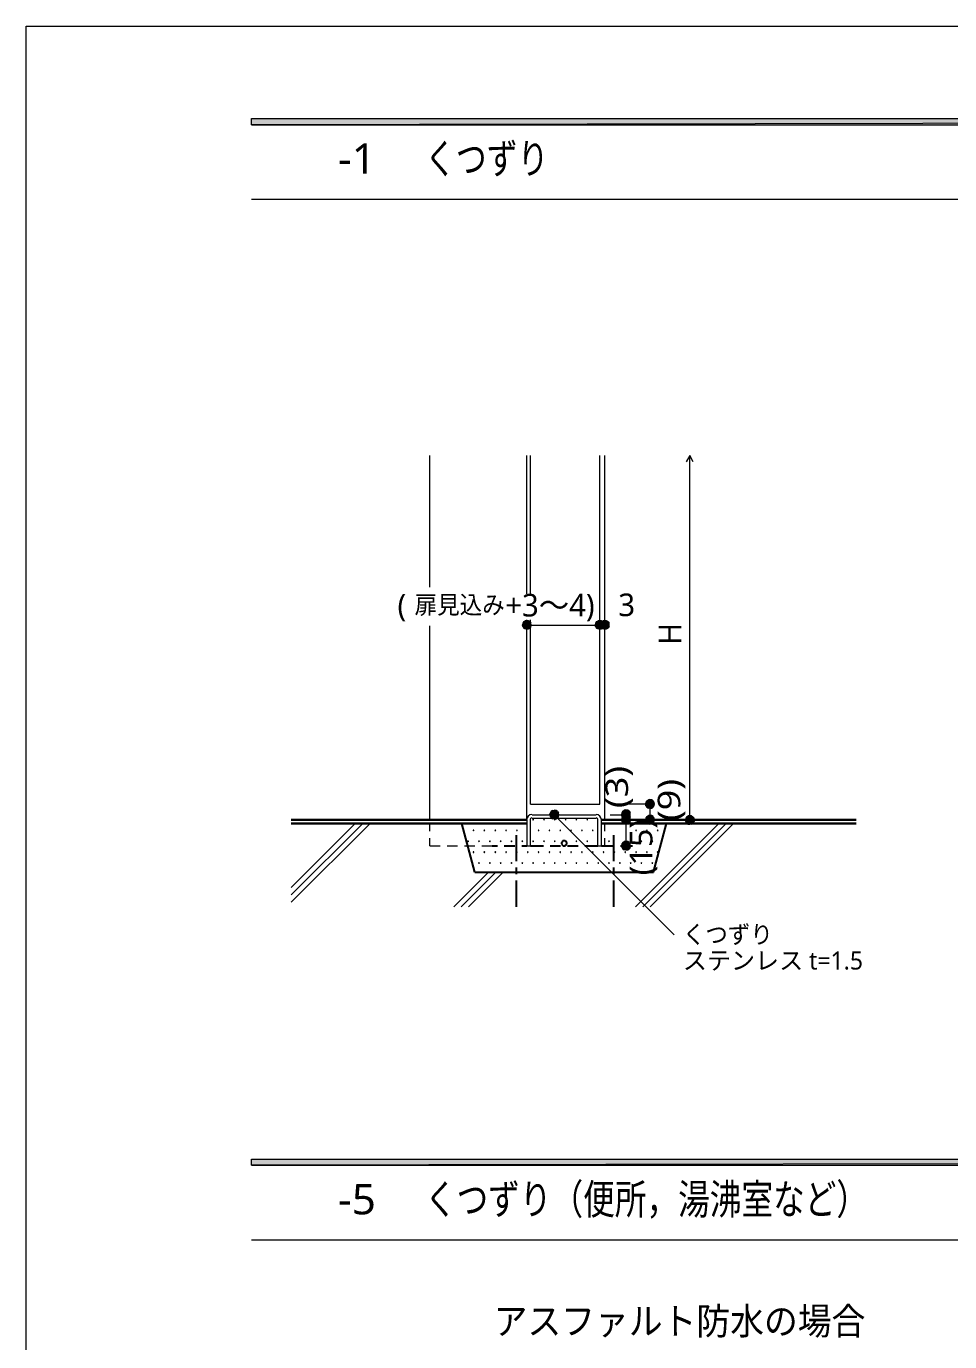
# Model space of a CAD drawing. Header units: millimetres. Extents: x 0 to 420, y 0 to 297.
# Drawn here: x 0.2 to 106.7, y 145.3 to 297 of the extents above; entities that cross this region are included whole.
import ezdxf
from ezdxf.enums import TextEntityAlignment as Align

# ---------------------------------------------------------------- set-up
doc = ezdxf.new("R2010")
doc.units = ezdxf.units.MM
doc.styles.add('kst32b', font='NotoSansJP-Variable.ttf')

msp = doc.modelspace()

# ---------------------------------------------------------------- hatches: boundary and pattern name
h = msp.add_hatch(color=7)
h.paths.add_polyline_path([(394.17, 285.62), (394.17, 286.32), (26.18, 285.62), (394.17, 285.62)])
h.paths.add_polyline_path([(394.17, 286.32), (26.18, 285.62), (26.18, 286.32), (394.17, 286.32)])
h = msp.add_hatch(color=7)
h.paths.add_polyline_path([(57.49, 228.16), (57.45, 227.94), (57.95, 227.94), (57.49, 228.16)])
h.paths.add_polyline_path([(57.45, 227.94), (57.95, 227.94), (57.49, 227.75), (57.45, 227.94)])
h.paths.add_polyline_path([(57.95, 227.94), (57.49, 227.75), (57.59, 227.58), (57.95, 227.94)])
h = msp.add_hatch(color=7)
h.paths.add_polyline_path([(57.95, 228.47), (57.76, 228.43), (57.95, 227.94), (57.95, 228.47)])
h.paths.add_polyline_path([(57.76, 228.43), (57.95, 227.94), (57.59, 228.32), (57.76, 228.43)])
h.paths.add_polyline_path([(57.95, 227.94), (57.59, 228.32), (57.49, 228.16), (57.95, 227.94)])
h = msp.add_hatch(color=7)
h.paths.add_polyline_path([(57.59, 227.58), (57.76, 227.48), (57.95, 227.94), (57.59, 227.58)])
h.paths.add_polyline_path([(57.76, 227.48), (57.95, 227.94), (57.95, 227.44), (57.76, 227.48)])
h.paths.add_polyline_path([(57.95, 227.94), (57.95, 227.44), (58.14, 227.48), (57.95, 227.94)])
for points in [[(58.14, 228.43), (57.95, 228.47), (57.95, 227.94), (58.14, 228.43)], [(66.55, 228.43), (66.36, 228.47), (66.36, 227.94), (66.55, 228.43)], [(67.14, 228.43), (66.95, 228.47), (66.95, 227.94), (67.14, 228.43)], [(72.35, 207.77), (72.16, 207.81), (72.16, 207.31), (72.35, 207.77)], [(69.6, 206.57), (69.38, 206.61), (69.38, 206.1), (69.6, 206.57)], [(58.67, 205.53), (58.65, 205.51), (58.63, 205.49), (58.65, 205.46), (58.67, 205.44), (58.7, 205.46), (58.72, 205.49), (58.7, 205.51), (58.67, 205.53)], [(59.92, 205.53), (59.9, 205.51), (59.88, 205.49), (59.9, 205.46), (59.92, 205.44), (59.94, 205.46), (59.97, 205.49), (59.94, 205.51), (59.92, 205.53)], [(60.64, 205.87), (60.75, 205.7), (61.11, 206.06), (60.64, 205.87)], [(61.17, 205.53), (61.15, 205.51), (61.13, 205.49), (61.15, 205.46), (61.17, 205.44), (61.19, 205.46), (61.21, 205.49), (61.19, 205.51), (61.17, 205.53)], [(62.42, 205.53), (62.4, 205.51), (62.38, 205.49), (62.4, 205.46), (62.42, 205.44), (62.44, 205.46), (62.46, 205.49), (62.44, 205.51), (62.42, 205.53)], [(63.67, 205.53), (63.65, 205.51), (63.63, 205.49), (63.65, 205.46), (63.67, 205.44), (63.69, 205.46), (63.71, 205.49), (63.69, 205.51), (63.67, 205.53)], [(64.92, 205.53), (64.9, 205.51), (64.88, 205.49), (64.9, 205.46), (64.92, 205.44), (64.94, 205.46), (64.96, 205.49), (64.94, 205.51), (64.92, 205.53)], [(69.6, 205.97), (69.38, 206.02), (69.38, 205.51), (69.6, 205.97)], [(72.35, 205.97), (72.16, 206.02), (72.16, 205.51), (72.35, 205.97)], [(76.28, 205.66), (76.24, 205.46), (76.75, 205.46), (76.28, 205.66)], [(51.79, 204.28), (51.77, 204.26), (51.75, 204.24), (51.77, 204.22), (51.79, 204.19), (51.82, 204.22), (51.84, 204.24), (51.82, 204.26), (51.79, 204.28)], [(53.04, 204.28), (53.02, 204.26), (53, 204.24), (53.02, 204.22), (53.04, 204.19), (53.06, 204.22), (53.09, 204.24), (53.06, 204.26), (53.04, 204.28)], [(54.31, 204.28), (54.29, 204.26), (54.27, 204.24), (54.29, 204.22), (54.31, 204.19), (54.33, 204.22), (54.36, 204.24), (54.33, 204.26), (54.31, 204.28)], [(55.56, 204.28), (55.54, 204.26), (55.52, 204.24), (55.54, 204.22), (55.56, 204.19), (55.58, 204.22), (55.6, 204.24), (55.58, 204.26), (55.56, 204.28)], [(56.81, 204.28), (56.79, 204.26), (56.77, 204.24), (56.79, 204.22), (56.81, 204.19), (56.83, 204.22), (56.85, 204.24), (56.83, 204.26), (56.81, 204.28)], [(59.31, 204.28), (59.29, 204.26), (59.27, 204.24), (59.29, 204.22), (59.31, 204.19), (59.33, 204.22), (59.35, 204.24), (59.33, 204.26), (59.31, 204.28)], [(60.56, 204.28), (60.54, 204.26), (60.52, 204.24), (60.54, 204.22), (60.56, 204.19), (60.58, 204.22), (60.6, 204.24), (60.58, 204.26), (60.56, 204.28)], [(61.81, 204.28), (61.79, 204.26), (61.76, 204.24), (61.79, 204.22), (61.81, 204.19), (61.83, 204.22), (61.85, 204.24), (61.83, 204.26), (61.81, 204.28)], [(63.06, 204.28), (63.03, 204.26), (63.01, 204.24), (63.03, 204.22), (63.06, 204.19), (63.08, 204.22), (63.1, 204.24), (63.08, 204.26), (63.06, 204.28)], [(64.3, 204.28), (64.28, 204.26), (64.26, 204.24), (64.28, 204.22), (64.3, 204.19), (64.33, 204.22), (64.35, 204.24), (64.33, 204.26), (64.3, 204.28)], [(65.55, 204.28), (65.53, 204.26), (65.51, 204.24), (65.53, 204.22), (65.55, 204.19), (65.57, 204.22), (65.6, 204.24), (65.57, 204.26), (65.55, 204.28)], [(70.55, 204.28), (70.53, 204.26), (70.51, 204.24), (70.53, 204.22), (70.55, 204.19), (70.57, 204.22), (70.59, 204.24), (70.57, 204.26), (70.55, 204.28)], [(71.8, 204.28), (71.78, 204.26), (71.76, 204.24), (71.78, 204.22), (71.8, 204.19), (71.82, 204.22), (71.84, 204.24), (71.82, 204.26), (71.8, 204.28)], [(73.05, 204.28), (73.02, 204.26), (73, 204.24), (73.02, 204.22), (73.05, 204.19), (73.07, 204.22), (73.09, 204.24), (73.07, 204.26), (73.05, 204.28)], [(51.18, 203.03), (51.16, 203.01), (51.14, 202.99), (51.16, 202.97), (51.18, 202.95), (51.2, 202.97), (51.22, 202.99), (51.2, 203.01), (51.18, 203.03)], [(51.79, 201.78), (51.77, 201.76), (51.75, 201.74), (51.77, 201.72), (51.79, 201.7), (51.82, 201.72), (51.84, 201.74), (51.82, 201.76), (51.79, 201.78)], [(52.43, 203.03), (52.41, 203.01), (52.39, 202.99), (52.41, 202.97), (52.43, 202.95), (52.45, 202.97), (52.47, 202.99), (52.45, 203.01), (52.43, 203.03)], [(53.04, 201.78), (53.02, 201.76), (53, 201.74), (53.02, 201.72), (53.04, 201.7), (53.06, 201.72), (53.09, 201.74), (53.06, 201.76), (53.04, 201.78)], [(53.68, 203.03), (53.66, 203.01), (53.64, 202.99), (53.66, 202.97), (53.68, 202.95), (53.7, 202.97), (53.72, 202.99), (53.7, 203.01), (53.68, 203.03)], [(54.31, 201.78), (54.29, 201.76), (54.27, 201.74), (54.29, 201.72), (54.31, 201.7), (54.33, 201.72), (54.36, 201.74), (54.33, 201.76), (54.31, 201.78)], [(54.93, 203.03), (54.91, 203.01), (54.89, 202.99), (54.91, 202.97), (54.93, 202.95), (54.95, 202.97), (54.97, 202.99), (54.95, 203.01), (54.93, 203.03)], [(55.56, 201.78), (55.54, 201.76), (55.52, 201.74), (55.54, 201.72), (55.56, 201.7), (55.58, 201.72), (55.6, 201.74), (55.58, 201.76), (55.56, 201.78)], [(56.18, 203.03), (56.16, 203.01), (56.13, 202.99), (56.16, 202.97), (56.18, 202.95), (56.2, 202.97), (56.22, 202.99), (56.2, 203.01), (56.18, 203.03)], [(56.81, 201.78), (56.79, 201.76), (56.77, 201.74), (56.79, 201.72), (56.81, 201.7), (56.83, 201.72), (56.85, 201.74), (56.83, 201.76), (56.81, 201.78)], [(57.43, 203.03), (57.4, 203.01), (57.38, 202.99), (57.4, 202.97), (57.43, 202.95), (57.45, 202.97), (57.47, 202.99), (57.45, 203.01), (57.43, 203.03)], [(58.06, 201.78), (58.04, 201.76), (58.02, 201.74), (58.04, 201.72), (58.06, 201.7), (58.08, 201.72), (58.1, 201.74), (58.08, 201.76), (58.06, 201.78)], [(58.67, 203.03), (58.65, 203.01), (58.63, 202.99), (58.65, 202.97), (58.67, 202.95), (58.7, 202.97), (58.72, 202.99), (58.7, 203.01), (58.67, 203.03)], [(59.31, 201.78), (59.29, 201.76), (59.27, 201.74), (59.29, 201.72), (59.31, 201.7), (59.33, 201.72), (59.35, 201.74), (59.33, 201.76), (59.31, 201.78)], [(59.92, 203.03), (59.9, 203.01), (59.88, 202.99), (59.9, 202.97), (59.92, 202.95), (59.94, 202.97), (59.97, 202.99), (59.94, 203.01), (59.92, 203.03)], [(60.56, 201.78), (60.54, 201.76), (60.52, 201.74), (60.54, 201.72), (60.56, 201.7), (60.58, 201.72), (60.6, 201.74), (60.58, 201.76), (60.56, 201.78)], [(61.17, 203.03), (61.15, 203.01), (61.13, 202.99), (61.15, 202.97), (61.17, 202.95), (61.19, 202.97), (61.21, 202.99), (61.19, 203.01), (61.17, 203.03)], [(61.81, 201.78), (61.79, 201.76), (61.76, 201.74), (61.79, 201.72), (61.81, 201.7), (61.83, 201.72), (61.85, 201.74), (61.83, 201.76), (61.81, 201.78)], [(63.06, 201.78), (63.03, 201.76), (63.01, 201.74), (63.03, 201.72), (63.06, 201.7), (63.08, 201.72), (63.1, 201.74), (63.08, 201.76), (63.06, 201.78)], [(63.67, 203.03), (63.65, 203.01), (63.63, 202.99), (63.65, 202.97), (63.67, 202.95), (63.69, 202.97), (63.71, 202.99), (63.69, 203.01), (63.67, 203.03)], [(64.3, 201.78), (64.28, 201.76), (64.26, 201.74), (64.28, 201.72), (64.3, 201.7), (64.33, 201.72), (64.35, 201.74), (64.33, 201.76), (64.3, 201.78)], [(64.92, 203.03), (64.9, 203.01), (64.88, 202.99), (64.9, 202.97), (64.92, 202.95), (64.94, 202.97), (64.96, 202.99), (64.94, 203.01), (64.92, 203.03)], [(65.55, 201.78), (65.53, 201.76), (65.51, 201.74), (65.53, 201.72), (65.55, 201.7), (65.57, 201.72), (65.6, 201.74), (65.57, 201.76), (65.55, 201.78)], [(66.8, 201.78), (66.78, 201.76), (66.76, 201.74), (66.78, 201.72), (66.8, 201.7), (66.82, 201.72), (66.84, 201.74), (66.82, 201.76), (66.8, 201.78)], [(67.44, 203.03), (67.42, 203.01), (67.39, 202.99), (67.42, 202.97), (67.44, 202.95), (67.46, 202.97), (67.48, 202.99), (67.46, 203.01), (67.44, 203.03)], [(68.05, 201.78), (68.03, 201.76), (68.01, 201.74), (68.03, 201.72), (68.05, 201.7), (68.07, 201.72), (68.09, 201.74), (68.07, 201.76), (68.05, 201.78)], [(69.3, 201.78), (69.28, 201.76), (69.26, 201.74), (69.28, 201.72), (69.3, 201.7), (69.32, 201.72), (69.34, 201.74), (69.32, 201.76), (69.3, 201.78)], [(69.6, 202.97), (69.38, 203.01), (69.38, 202.5), (69.6, 202.97)], [(69.93, 203.03), (69.91, 203.01), (69.89, 202.99), (69.91, 202.97), (69.93, 202.95), (69.96, 202.97), (69.98, 202.99), (69.96, 203.01), (69.93, 203.03)], [(70.55, 201.78), (70.53, 201.76), (70.51, 201.74), (70.53, 201.72), (70.55, 201.7), (70.57, 201.72), (70.59, 201.74), (70.57, 201.76), (70.55, 201.78)], [(71.18, 203.03), (71.16, 203.01), (71.14, 202.99), (71.16, 202.97), (71.18, 202.95), (71.2, 202.97), (71.23, 202.99), (71.2, 203.01), (71.18, 203.03)], [(71.8, 201.78), (71.78, 201.76), (71.76, 201.74), (71.78, 201.72), (71.8, 201.7), (71.82, 201.72), (71.84, 201.74), (71.82, 201.76), (71.8, 201.78)], [(72.43, 203.03), (72.41, 203.01), (72.39, 202.99), (72.41, 202.97), (72.43, 202.95), (72.45, 202.97), (72.47, 202.99), (72.45, 203.01), (72.43, 203.03)], [(73.05, 201.78), (73.02, 201.76), (73, 201.74), (73.02, 201.72), (73.05, 201.7), (73.07, 201.72), (73.09, 201.74), (73.07, 201.76), (73.05, 201.78)], [(52.43, 200.53), (52.41, 200.51), (52.39, 200.49), (52.41, 200.47), (52.43, 200.45), (52.45, 200.47), (52.47, 200.49), (52.45, 200.51), (52.43, 200.53)], [(53.68, 200.53), (53.66, 200.51), (53.64, 200.49), (53.66, 200.47), (53.68, 200.45), (53.7, 200.47), (53.72, 200.49), (53.7, 200.51), (53.68, 200.53)], [(54.93, 200.53), (54.91, 200.51), (54.89, 200.49), (54.91, 200.47), (54.93, 200.45), (54.95, 200.47), (54.97, 200.49), (54.95, 200.51), (54.93, 200.53)], [(56.18, 200.53), (56.16, 200.51), (56.13, 200.49), (56.16, 200.47), (56.18, 200.45), (56.2, 200.47), (56.22, 200.49), (56.2, 200.51), (56.18, 200.53)], [(57.43, 200.53), (57.4, 200.51), (57.38, 200.49), (57.4, 200.47), (57.43, 200.45), (57.45, 200.47), (57.47, 200.49), (57.45, 200.51), (57.43, 200.53)], [(58.67, 200.53), (58.65, 200.51), (58.63, 200.49), (58.65, 200.47), (58.67, 200.45), (58.7, 200.47), (58.72, 200.49), (58.7, 200.51), (58.67, 200.53)], [(59.92, 200.53), (59.9, 200.51), (59.88, 200.49), (59.9, 200.47), (59.92, 200.45), (59.94, 200.47), (59.97, 200.49), (59.94, 200.51), (59.92, 200.53)], [(61.17, 200.53), (61.15, 200.51), (61.13, 200.49), (61.15, 200.47), (61.17, 200.45), (61.19, 200.47), (61.21, 200.49), (61.19, 200.51), (61.17, 200.53)], [(62.42, 200.53), (62.4, 200.51), (62.38, 200.49), (62.4, 200.47), (62.42, 200.45), (62.44, 200.47), (62.46, 200.49), (62.44, 200.51), (62.42, 200.53)], [(63.67, 200.53), (63.65, 200.51), (63.63, 200.49), (63.65, 200.47), (63.67, 200.45), (63.69, 200.47), (63.71, 200.49), (63.69, 200.51), (63.67, 200.53)], [(64.92, 200.53), (64.9, 200.51), (64.88, 200.49), (64.9, 200.47), (64.92, 200.45), (64.94, 200.47), (64.96, 200.49), (64.94, 200.51), (64.92, 200.53)], [(66.19, 200.53), (66.17, 200.51), (66.15, 200.49), (66.17, 200.47), (66.19, 200.45), (66.21, 200.47), (66.23, 200.49), (66.21, 200.51), (66.19, 200.53)], [(67.44, 200.53), (67.42, 200.51), (67.39, 200.49), (67.42, 200.47), (67.44, 200.45), (67.46, 200.47), (67.48, 200.49), (67.46, 200.51), (67.44, 200.53)], [(68.69, 200.53), (68.66, 200.51), (68.64, 200.49), (68.66, 200.47), (68.69, 200.45), (68.71, 200.47), (68.73, 200.49), (68.71, 200.51), (68.69, 200.53)], [(69.93, 200.53), (69.91, 200.51), (69.89, 200.49), (69.91, 200.47), (69.93, 200.45), (69.96, 200.47), (69.98, 200.49), (69.96, 200.51), (69.93, 200.53)], [(71.18, 200.53), (71.16, 200.51), (71.14, 200.49), (71.16, 200.47), (71.18, 200.45), (71.2, 200.47), (71.23, 200.49), (71.2, 200.51), (71.18, 200.53)], [(72.43, 200.53), (72.41, 200.51), (72.39, 200.49), (72.41, 200.47), (72.43, 200.45), (72.45, 200.47), (72.47, 200.49), (72.45, 200.51), (72.43, 200.53)]]:
    msp.add_hatch(color=7).paths.add_polyline_path(points)
h = msp.add_hatch(color=7)
h.paths.add_polyline_path([(58.46, 227.94), (58.42, 228.16), (57.95, 227.94), (58.46, 227.94)])
h.paths.add_polyline_path([(58.42, 228.16), (57.95, 227.94), (58.31, 228.32), (58.42, 228.16)])
h.paths.add_polyline_path([(57.95, 227.94), (58.31, 228.32), (58.14, 228.43), (57.95, 227.94)])
h = msp.add_hatch(color=7)
h.paths.add_polyline_path([(58.14, 227.48), (58.31, 227.58), (57.95, 227.94), (58.14, 227.48)])
h.paths.add_polyline_path([(58.31, 227.58), (57.95, 227.94), (58.42, 227.75), (58.31, 227.58)])
h.paths.add_polyline_path([(57.95, 227.94), (58.42, 227.75), (58.46, 227.94), (57.95, 227.94)])
h = msp.add_hatch(color=7)
h.paths.add_polyline_path([(65.87, 228.16), (65.85, 227.94), (66.36, 227.94), (65.87, 228.16)])
h.paths.add_polyline_path([(65.85, 227.94), (66.36, 227.94), (65.87, 227.75), (65.85, 227.94)])
h.paths.add_polyline_path([(66.36, 227.94), (65.87, 227.75), (66, 227.58), (66.36, 227.94)])
h = msp.add_hatch(color=7)
h.paths.add_polyline_path([(66.36, 228.47), (66.17, 228.43), (66.36, 227.94), (66.36, 228.47)])
h.paths.add_polyline_path([(66.17, 228.43), (66.36, 227.94), (66, 228.32), (66.17, 228.43)])
h.paths.add_polyline_path([(66.36, 227.94), (66, 228.32), (65.87, 228.16), (66.36, 227.94)])
h = msp.add_hatch(color=7)
h.paths.add_polyline_path([(66, 227.58), (66.17, 227.48), (66.36, 227.94), (66, 227.58)])
h.paths.add_polyline_path([(66.17, 227.48), (66.36, 227.94), (66.36, 227.44), (66.17, 227.48)])
h.paths.add_polyline_path([(66.36, 227.94), (66.36, 227.44), (66.55, 227.48), (66.36, 227.94)])
h = msp.add_hatch(color=7)
h.paths.add_polyline_path([(66.87, 227.94), (66.82, 228.16), (66.36, 227.94), (66.87, 227.94)])
h.paths.add_polyline_path([(66.82, 228.16), (66.36, 227.94), (66.72, 228.32), (66.82, 228.16)])
h.paths.add_polyline_path([(66.36, 227.94), (66.72, 228.32), (66.55, 228.43), (66.36, 227.94)])
h = msp.add_hatch(color=7)
h.paths.add_polyline_path([(66.55, 227.48), (66.72, 227.58), (66.36, 227.94), (66.55, 227.48)])
h.paths.add_polyline_path([(66.72, 227.58), (66.36, 227.94), (66.82, 227.75), (66.72, 227.58)])
h.paths.add_polyline_path([(66.36, 227.94), (66.82, 227.75), (66.87, 227.94), (66.36, 227.94)])
h = msp.add_hatch(color=7)
h.paths.add_polyline_path([(66.48, 228.16), (66.44, 227.94), (66.95, 227.94), (66.48, 228.16)])
h.paths.add_polyline_path([(66.44, 227.94), (66.95, 227.94), (66.48, 227.75), (66.44, 227.94)])
h.paths.add_polyline_path([(66.95, 227.94), (66.48, 227.75), (66.59, 227.58), (66.95, 227.94)])
h = msp.add_hatch(color=7)
h.paths.add_polyline_path([(66.95, 228.47), (66.76, 228.43), (66.95, 227.94), (66.95, 228.47)])
h.paths.add_polyline_path([(66.76, 228.43), (66.95, 227.94), (66.59, 228.32), (66.76, 228.43)])
h.paths.add_polyline_path([(66.95, 227.94), (66.59, 228.32), (66.48, 228.16), (66.95, 227.94)])
h = msp.add_hatch(color=7)
h.paths.add_polyline_path([(66.59, 227.58), (66.76, 227.48), (66.95, 227.94), (66.59, 227.58)])
h.paths.add_polyline_path([(66.76, 227.48), (66.95, 227.94), (66.95, 227.44), (66.76, 227.48)])
h.paths.add_polyline_path([(66.95, 227.94), (66.95, 227.44), (67.14, 227.48), (66.95, 227.94)])
h = msp.add_hatch(color=7)
h.paths.add_polyline_path([(67.46, 227.94), (67.44, 228.16), (66.95, 227.94), (67.46, 227.94)])
h.paths.add_polyline_path([(67.44, 228.16), (66.95, 227.94), (67.31, 228.32), (67.44, 228.16)])
h.paths.add_polyline_path([(66.95, 227.94), (67.31, 228.32), (67.14, 228.43), (66.95, 227.94)])
h = msp.add_hatch(color=7)
h.paths.add_polyline_path([(67.14, 227.48), (67.31, 227.58), (66.95, 227.94), (67.14, 227.48)])
h.paths.add_polyline_path([(67.31, 227.58), (66.95, 227.94), (67.44, 227.75), (67.31, 227.58)])
h.paths.add_polyline_path([(66.95, 227.94), (67.44, 227.75), (67.46, 227.94), (66.95, 227.94)])
h = msp.add_hatch(color=7)
h.paths.add_polyline_path([(72.16, 207.81), (71.97, 207.77), (72.16, 207.31), (72.16, 207.81)])
h.paths.add_polyline_path([(71.97, 207.77), (72.16, 207.31), (71.8, 207.67), (71.97, 207.77)])
h.paths.add_polyline_path([(72.16, 207.31), (71.8, 207.67), (71.67, 207.5), (72.16, 207.31)])
h = msp.add_hatch(color=7)
h.paths.add_polyline_path([(60.75, 206.42), (60.64, 206.25), (61.11, 206.06), (60.75, 206.42)])
h.paths.add_polyline_path([(60.64, 206.25), (61.11, 206.06), (60.6, 206.06), (60.64, 206.25)])
h.paths.add_polyline_path([(61.11, 206.06), (60.6, 206.06), (60.64, 205.87), (61.11, 206.06)])
h = msp.add_hatch(color=7)
h.paths.add_polyline_path([(61.32, 206.54), (61.11, 206.57), (61.11, 206.06), (61.32, 206.54)])
h.paths.add_polyline_path([(61.11, 206.57), (61.11, 206.06), (60.92, 206.54), (61.11, 206.57)])
h.paths.add_polyline_path([(61.11, 206.06), (60.92, 206.54), (60.75, 206.42), (61.11, 206.06)])
h = msp.add_hatch(color=7)
h.paths.add_polyline_path([(61.64, 206.06), (61.6, 206.25), (61.11, 206.06), (61.64, 206.06)])
h.paths.add_polyline_path([(61.6, 206.25), (61.11, 206.06), (61.49, 206.42), (61.6, 206.25)])
h.paths.add_polyline_path([(61.11, 206.06), (61.49, 206.42), (61.32, 206.54), (61.11, 206.06)])
h = msp.add_hatch(color=7)
h.paths.add_polyline_path([(68.92, 206.29), (68.88, 206.1), (69.38, 206.1), (68.92, 206.29)])
h.paths.add_polyline_path([(68.88, 206.1), (69.38, 206.1), (68.92, 205.91), (68.88, 206.1)])
h.paths.add_polyline_path([(69.38, 206.1), (68.92, 205.91), (69.02, 205.74), (69.38, 206.1)])
h = msp.add_hatch(color=7)
h.paths.add_polyline_path([(69.38, 206.61), (69.19, 206.57), (69.38, 206.1), (69.38, 206.61)])
h.paths.add_polyline_path([(69.19, 206.57), (69.38, 206.1), (69.02, 206.46), (69.19, 206.57)])
h.paths.add_polyline_path([(69.38, 206.1), (69.02, 206.46), (68.92, 206.29), (69.38, 206.1)])
h = msp.add_hatch(color=7)
h.paths.add_polyline_path([(69.89, 206.1), (69.87, 206.29), (69.38, 206.1), (69.89, 206.1)])
h.paths.add_polyline_path([(69.87, 206.29), (69.38, 206.1), (69.74, 206.46), (69.87, 206.29)])
h.paths.add_polyline_path([(69.38, 206.1), (69.74, 206.46), (69.6, 206.57), (69.38, 206.1)])
h = msp.add_hatch(color=7)
h.paths.add_polyline_path([(71.67, 207.5), (71.65, 207.31), (72.16, 207.31), (71.67, 207.5)])
h.paths.add_polyline_path([(71.65, 207.31), (72.16, 207.31), (71.67, 207.09), (71.65, 207.31)])
h.paths.add_polyline_path([(72.16, 207.31), (71.67, 207.09), (71.8, 206.93), (72.16, 207.31)])
h = msp.add_hatch(color=7)
h.paths.add_polyline_path([(71.8, 206.93), (71.97, 206.82), (72.16, 207.31), (71.8, 206.93)])
h.paths.add_polyline_path([(71.97, 206.82), (72.16, 207.31), (72.16, 206.78), (71.97, 206.82)])
h.paths.add_polyline_path([(72.16, 207.31), (72.16, 206.78), (72.35, 206.82), (72.16, 207.31)])
h = msp.add_hatch(color=7)
h.paths.add_polyline_path([(72.67, 207.31), (72.62, 207.5), (72.16, 207.31), (72.67, 207.31)])
h.paths.add_polyline_path([(72.62, 207.5), (72.16, 207.31), (72.52, 207.67), (72.62, 207.5)])
h.paths.add_polyline_path([(72.16, 207.31), (72.52, 207.67), (72.35, 207.77), (72.16, 207.31)])
h = msp.add_hatch(color=7)
h.paths.add_polyline_path([(72.35, 206.82), (72.52, 206.93), (72.16, 207.31), (72.35, 206.82)])
h.paths.add_polyline_path([(72.52, 206.93), (72.16, 207.31), (72.62, 207.09), (72.52, 206.93)])
h.paths.add_polyline_path([(72.16, 207.31), (72.62, 207.09), (72.67, 207.31), (72.16, 207.31)])
h = msp.add_hatch(color=7)
h.paths.add_polyline_path([(60.75, 205.7), (60.92, 205.59), (61.11, 206.06), (60.75, 205.7)])
h.paths.add_polyline_path([(60.92, 205.59), (61.11, 206.06), (61.11, 205.55), (60.92, 205.59)])
h.paths.add_polyline_path([(61.11, 206.06), (61.11, 205.55), (61.32, 205.59), (61.11, 206.06)])
h = msp.add_hatch(color=7)
h.paths.add_polyline_path([(61.32, 205.59), (61.49, 205.7), (61.11, 206.06), (61.32, 205.59)])
h.paths.add_polyline_path([(61.49, 205.7), (61.11, 206.06), (61.6, 205.87), (61.49, 205.7)])
h.paths.add_polyline_path([(61.11, 206.06), (61.6, 205.87), (61.64, 206.06), (61.11, 206.06)])
h = msp.add_hatch(color=7)
h.paths.add_polyline_path([(68.92, 205.7), (68.88, 205.51), (69.38, 205.51), (68.92, 205.7)])
h.paths.add_polyline_path([(68.88, 205.51), (69.38, 205.51), (68.92, 205.3), (68.88, 205.51)])
h.paths.add_polyline_path([(69.38, 205.51), (68.92, 205.3), (69.02, 205.13), (69.38, 205.51)])
h = msp.add_hatch(color=7)
h.paths.add_polyline_path([(69.38, 206.02), (69.19, 205.97), (69.38, 205.51), (69.38, 206.02)])
h.paths.add_polyline_path([(69.19, 205.97), (69.38, 205.51), (69.02, 205.87), (69.19, 205.97)])
h.paths.add_polyline_path([(69.38, 205.51), (69.02, 205.87), (68.92, 205.7), (69.38, 205.51)])
h = msp.add_hatch(color=7)
h.paths.add_polyline_path([(69.02, 205.74), (69.19, 205.61), (69.38, 206.1), (69.02, 205.74)])
h.paths.add_polyline_path([(69.19, 205.61), (69.38, 206.1), (69.38, 205.59), (69.19, 205.61)])
h.paths.add_polyline_path([(69.38, 206.1), (69.38, 205.59), (69.6, 205.61), (69.38, 206.1)])
h = msp.add_hatch(color=7)
h.paths.add_polyline_path([(69.02, 205.13), (69.19, 205.02), (69.38, 205.51), (69.02, 205.13)])
h.paths.add_polyline_path([(69.19, 205.02), (69.38, 205.51), (69.38, 204.98), (69.19, 205.02)])
h.paths.add_polyline_path([(69.38, 205.51), (69.38, 204.98), (69.6, 205.02), (69.38, 205.51)])
h = msp.add_hatch(color=7)
h.paths.add_polyline_path([(69.6, 205.61), (69.74, 205.74), (69.38, 206.1), (69.6, 205.61)])
h.paths.add_polyline_path([(69.74, 205.74), (69.38, 206.1), (69.87, 205.91), (69.74, 205.74)])
h.paths.add_polyline_path([(69.38, 206.1), (69.87, 205.91), (69.89, 206.1), (69.38, 206.1)])
h = msp.add_hatch(color=7)
h.paths.add_polyline_path([(69.89, 205.51), (69.87, 205.7), (69.38, 205.51), (69.89, 205.51)])
h.paths.add_polyline_path([(69.87, 205.7), (69.38, 205.51), (69.74, 205.87), (69.87, 205.7)])
h.paths.add_polyline_path([(69.38, 205.51), (69.74, 205.87), (69.6, 205.97), (69.38, 205.51)])
h = msp.add_hatch(color=7)
h.paths.add_polyline_path([(69.6, 205.02), (69.74, 205.13), (69.38, 205.51), (69.6, 205.02)])
h.paths.add_polyline_path([(69.74, 205.13), (69.38, 205.51), (69.87, 205.3), (69.74, 205.13)])
h.paths.add_polyline_path([(69.38, 205.51), (69.87, 205.3), (69.89, 205.51), (69.38, 205.51)])
h = msp.add_hatch(color=7)
h.paths.add_polyline_path([(71.67, 205.7), (71.65, 205.51), (72.16, 205.51), (71.67, 205.7)])
h.paths.add_polyline_path([(71.65, 205.51), (72.16, 205.51), (71.67, 205.3), (71.65, 205.51)])
h.paths.add_polyline_path([(72.16, 205.51), (71.67, 205.3), (71.8, 205.13), (72.16, 205.51)])
h = msp.add_hatch(color=7)
h.paths.add_polyline_path([(72.16, 206.02), (71.97, 205.97), (72.16, 205.51), (72.16, 206.02)])
h.paths.add_polyline_path([(71.97, 205.97), (72.16, 205.51), (71.8, 205.87), (71.97, 205.97)])
h.paths.add_polyline_path([(72.16, 205.51), (71.8, 205.87), (71.67, 205.7), (72.16, 205.51)])
h = msp.add_hatch(color=7)
h.paths.add_polyline_path([(71.8, 205.13), (71.97, 205.02), (72.16, 205.51), (71.8, 205.13)])
h.paths.add_polyline_path([(71.97, 205.02), (72.16, 205.51), (72.16, 204.98), (71.97, 205.02)])
h.paths.add_polyline_path([(72.16, 205.51), (72.16, 204.98), (72.35, 205.02), (72.16, 205.51)])
h = msp.add_hatch(color=7)
h.paths.add_polyline_path([(72.67, 205.51), (72.62, 205.7), (72.16, 205.51), (72.67, 205.51)])
h.paths.add_polyline_path([(72.62, 205.7), (72.16, 205.51), (72.52, 205.87), (72.62, 205.7)])
h.paths.add_polyline_path([(72.16, 205.51), (72.52, 205.87), (72.35, 205.97), (72.16, 205.51)])
h = msp.add_hatch(color=7)
h.paths.add_polyline_path([(72.35, 205.02), (72.52, 205.13), (72.16, 205.51), (72.35, 205.02)])
h.paths.add_polyline_path([(72.52, 205.13), (72.16, 205.51), (72.62, 205.3), (72.52, 205.13)])
h.paths.add_polyline_path([(72.16, 205.51), (72.62, 205.3), (72.67, 205.51), (72.16, 205.51)])
h = msp.add_hatch(color=7)
h.paths.add_polyline_path([(76.24, 205.46), (76.28, 205.27), (76.75, 205.46), (76.24, 205.46)])
h.paths.add_polyline_path([(76.28, 205.27), (76.75, 205.46), (76.39, 205.1), (76.28, 205.27)])
h.paths.add_polyline_path([(76.75, 205.46), (76.39, 205.1), (76.56, 204.98), (76.75, 205.46)])
h = msp.add_hatch(color=7)
h.paths.add_polyline_path([(76.75, 205.97), (76.56, 205.93), (76.75, 205.46), (76.75, 205.97)])
h.paths.add_polyline_path([(76.56, 205.93), (76.75, 205.46), (76.39, 205.82), (76.56, 205.93)])
h.paths.add_polyline_path([(76.75, 205.46), (76.39, 205.82), (76.28, 205.66), (76.75, 205.46)])
h = msp.add_hatch(color=7)
h.paths.add_polyline_path([(76.56, 204.98), (76.75, 204.96), (76.75, 205.46), (76.56, 204.98)])
h.paths.add_polyline_path([(76.75, 204.96), (76.75, 205.46), (76.94, 204.98), (76.75, 204.96)])
h.paths.add_polyline_path([(76.75, 205.46), (76.94, 204.98), (77.11, 205.1), (76.75, 205.46)])
h = msp.add_hatch(color=7)
h.paths.add_polyline_path([(77.24, 205.66), (77.11, 205.82), (76.75, 205.46), (77.24, 205.66)])
h.paths.add_polyline_path([(77.11, 205.82), (76.75, 205.46), (76.94, 205.93), (77.11, 205.82)])
h.paths.add_polyline_path([(76.75, 205.46), (76.94, 205.93), (76.75, 205.97), (76.75, 205.46)])
h = msp.add_hatch(color=7)
h.paths.add_polyline_path([(77.11, 205.1), (77.24, 205.27), (76.75, 205.46), (77.11, 205.1)])
h.paths.add_polyline_path([(77.24, 205.27), (76.75, 205.46), (77.26, 205.46), (77.24, 205.27)])
h.paths.add_polyline_path([(76.75, 205.46), (77.26, 205.46), (77.24, 205.66), (76.75, 205.46)])
h = msp.add_hatch(color=7)
h.paths.add_polyline_path([(68.92, 202.69), (68.88, 202.5), (69.38, 202.5), (68.92, 202.69)])
h.paths.add_polyline_path([(68.88, 202.5), (69.38, 202.5), (68.92, 202.31), (68.88, 202.5)])
h.paths.add_polyline_path([(69.38, 202.5), (68.92, 202.31), (69.02, 202.14), (69.38, 202.5)])
h = msp.add_hatch(color=7)
h.paths.add_polyline_path([(69.38, 203.01), (69.19, 202.97), (69.38, 202.5), (69.38, 203.01)])
h.paths.add_polyline_path([(69.19, 202.97), (69.38, 202.5), (69.02, 202.86), (69.19, 202.97)])
h.paths.add_polyline_path([(69.38, 202.5), (69.02, 202.86), (68.92, 202.69), (69.38, 202.5)])
h = msp.add_hatch(color=7)
h.paths.add_polyline_path([(69.02, 202.14), (69.19, 202.01), (69.38, 202.5), (69.02, 202.14)])
h.paths.add_polyline_path([(69.19, 202.01), (69.38, 202.5), (69.38, 201.99), (69.19, 202.01)])
h.paths.add_polyline_path([(69.38, 202.5), (69.38, 201.99), (69.6, 202.01), (69.38, 202.5)])
h = msp.add_hatch(color=7)
h.paths.add_polyline_path([(69.89, 202.5), (69.87, 202.69), (69.38, 202.5), (69.89, 202.5)])
h.paths.add_polyline_path([(69.87, 202.69), (69.38, 202.5), (69.74, 202.86), (69.87, 202.69)])
h.paths.add_polyline_path([(69.38, 202.5), (69.74, 202.86), (69.6, 202.97), (69.38, 202.5)])
h = msp.add_hatch(color=7)
h.paths.add_polyline_path([(69.6, 202.01), (69.74, 202.14), (69.38, 202.5), (69.6, 202.01)])
h.paths.add_polyline_path([(69.74, 202.14), (69.38, 202.5), (69.87, 202.31), (69.74, 202.14)])
h.paths.add_polyline_path([(69.38, 202.5), (69.87, 202.31), (69.89, 202.5), (69.38, 202.5)])
h = msp.add_hatch(color=7)
h.paths.add_polyline_path([(394.17, 165.63), (394.17, 166.33), (26.18, 165.63), (394.17, 165.63)])
h.paths.add_polyline_path([(394.17, 166.33), (26.18, 165.63), (26.18, 166.33), (394.17, 166.33)])

# ---------------------------------------------------------------- linework, layer by layer
at = {"lineweight": 13}
msp.add_lwpolyline([(0.19, 0), (0.19, 296.97), (420.16, 296.97), (420.16, 0)], close=True, dxfattribs=at)
at = {"lineweight": 0}
for points in [[(394.17, 285.62), (394.17, 286.32), (26.18, 285.62)], [(394.17, 286.32), (26.18, 285.62), (26.18, 286.32)], [(57.49, 228.16), (57.45, 227.94), (57.95, 227.94)], [(57.45, 227.94), (57.95, 227.94), (57.49, 227.75)], [(57.95, 227.94), (57.59, 228.32), (57.49, 228.16)], [(57.95, 227.94), (57.49, 227.75), (57.59, 227.58)], [(57.76, 228.43), (57.95, 227.94), (57.59, 228.32)], [(57.59, 227.58), (57.76, 227.48), (57.95, 227.94)], [(57.95, 228.47), (57.76, 228.43), (57.95, 227.94)], [(57.76, 227.48), (57.95, 227.94), (57.95, 227.44)], [(58.14, 228.43), (57.95, 228.47), (57.95, 227.94)], [(57.95, 227.94), (58.31, 228.32), (58.14, 228.43)], [(58.42, 228.16), (57.95, 227.94), (58.31, 228.32)], [(58.46, 227.94), (58.42, 228.16), (57.95, 227.94)], [(57.95, 227.94), (57.95, 227.44), (58.14, 227.48)], [(58.14, 227.48), (58.31, 227.58), (57.95, 227.94)], [(58.31, 227.58), (57.95, 227.94), (58.42, 227.75)], [(57.95, 227.94), (58.42, 227.75), (58.46, 227.94)], [(65.87, 228.16), (65.85, 227.94), (66.36, 227.94)], [(65.85, 227.94), (66.36, 227.94), (65.87, 227.75)], [(66.36, 227.94), (66, 228.32), (65.87, 228.16)], [(66.36, 227.94), (65.87, 227.75), (66, 227.58)], [(66.17, 228.43), (66.36, 227.94), (66, 228.32)], [(66, 227.58), (66.17, 227.48), (66.36, 227.94)], [(66.36, 228.47), (66.17, 228.43), (66.36, 227.94)], [(66.17, 227.48), (66.36, 227.94), (66.36, 227.44)], [(66.55, 228.43), (66.36, 228.47), (66.36, 227.94)], [(66.36, 227.94), (66.72, 228.32), (66.55, 228.43)], [(66.82, 228.16), (66.36, 227.94), (66.72, 228.32)], [(66.87, 227.94), (66.82, 228.16), (66.36, 227.94)], [(66.36, 227.94), (66.36, 227.44), (66.55, 227.48)], [(66.55, 227.48), (66.72, 227.58), (66.36, 227.94)], [(66.72, 227.58), (66.36, 227.94), (66.82, 227.75)], [(66.36, 227.94), (66.82, 227.75), (66.87, 227.94)], [(66.48, 228.16), (66.44, 227.94), (66.95, 227.94)], [(66.44, 227.94), (66.95, 227.94), (66.48, 227.75)], [(66.95, 227.94), (66.59, 228.32), (66.48, 228.16)], [(66.95, 227.94), (66.48, 227.75), (66.59, 227.58)], [(66.76, 228.43), (66.95, 227.94), (66.59, 228.32)], [(66.59, 227.58), (66.76, 227.48), (66.95, 227.94)], [(66.95, 228.47), (66.76, 228.43), (66.95, 227.94)], [(66.76, 227.48), (66.95, 227.94), (66.95, 227.44)], [(67.14, 228.43), (66.95, 228.47), (66.95, 227.94)], [(66.95, 227.94), (67.31, 228.32), (67.14, 228.43)], [(67.44, 228.16), (66.95, 227.94), (67.31, 228.32)], [(67.46, 227.94), (67.44, 228.16), (66.95, 227.94)], [(66.95, 227.94), (66.95, 227.44), (67.14, 227.48)], [(67.14, 227.48), (67.31, 227.58), (66.95, 227.94)], [(67.31, 227.58), (66.95, 227.94), (67.44, 227.75)], [(66.95, 227.94), (67.44, 227.75), (67.46, 227.94)], [(72.16, 207.81), (71.97, 207.77), (72.16, 207.31)], [(72.35, 207.77), (72.16, 207.81), (72.16, 207.31)], [(60.75, 206.42), (60.64, 206.25), (61.11, 206.06)], [(61.11, 206.06), (60.92, 206.54), (60.75, 206.42)], [(61.11, 206.57), (61.11, 206.06), (60.92, 206.54)], [(61.32, 206.54), (61.11, 206.57), (61.11, 206.06)], [(61.11, 206.06), (61.49, 206.42), (61.32, 206.54)], [(61.6, 206.25), (61.11, 206.06), (61.49, 206.42)], [(68.92, 206.29), (68.88, 206.1), (69.38, 206.1)], [(69.38, 206.1), (69.02, 206.46), (68.92, 206.29)], [(69.19, 206.57), (69.38, 206.1), (69.02, 206.46)], [(69.38, 206.61), (69.19, 206.57), (69.38, 206.1)], [(69.6, 206.57), (69.38, 206.61), (69.38, 206.1)], [(69.38, 206.1), (69.74, 206.46), (69.6, 206.57)], [(69.87, 206.29), (69.38, 206.1), (69.74, 206.46)], [(69.89, 206.1), (69.87, 206.29), (69.38, 206.1)], [(71.67, 207.5), (71.65, 207.31), (72.16, 207.31)], [(71.65, 207.31), (72.16, 207.31), (71.67, 207.09)], [(72.16, 207.31), (71.8, 207.67), (71.67, 207.5)], [(72.16, 207.31), (71.67, 207.09), (71.8, 206.93)], [(71.97, 207.77), (72.16, 207.31), (71.8, 207.67)], [(71.8, 206.93), (71.97, 206.82), (72.16, 207.31)], [(71.97, 206.82), (72.16, 207.31), (72.16, 206.78)], [(72.16, 207.31), (72.52, 207.67), (72.35, 207.77)], [(72.62, 207.5), (72.16, 207.31), (72.52, 207.67)], [(72.67, 207.31), (72.62, 207.5), (72.16, 207.31)], [(72.16, 207.31), (72.16, 206.78), (72.35, 206.82)], [(72.35, 206.82), (72.52, 206.93), (72.16, 207.31)], [(72.52, 206.93), (72.16, 207.31), (72.62, 207.09)], [(72.16, 207.31), (72.62, 207.09), (72.67, 207.31)], [(58.67, 205.53), (58.65, 205.51), (58.63, 205.49), (58.65, 205.46), (58.67, 205.44), (58.7, 205.46), (58.72, 205.49), (58.7, 205.51)], [(59.92, 205.53), (59.9, 205.51), (59.88, 205.49), (59.9, 205.46), (59.92, 205.44), (59.94, 205.46), (59.97, 205.49), (59.94, 205.51)], [(60.64, 206.25), (61.11, 206.06), (60.6, 206.06)], [(61.11, 206.06), (60.6, 206.06), (60.64, 205.87)], [(60.64, 205.87), (60.75, 205.7), (61.11, 206.06)], [(60.75, 205.7), (60.92, 205.59), (61.11, 206.06)], [(60.92, 205.59), (61.11, 206.06), (61.11, 205.55)], [(61.64, 206.06), (61.6, 206.25), (61.11, 206.06)], [(61.11, 206.06), (61.11, 205.55), (61.32, 205.59)], [(61.32, 205.59), (61.49, 205.7), (61.11, 206.06)], [(61.49, 205.7), (61.11, 206.06), (61.6, 205.87)], [(61.11, 206.06), (61.6, 205.87), (61.64, 206.06)], [(61.17, 205.53), (61.15, 205.51), (61.13, 205.49), (61.15, 205.46), (61.17, 205.44), (61.19, 205.46), (61.21, 205.49), (61.19, 205.51)], [(62.42, 205.53), (62.4, 205.51), (62.38, 205.49), (62.4, 205.46), (62.42, 205.44), (62.44, 205.46), (62.46, 205.49), (62.44, 205.51)], [(63.67, 205.53), (63.65, 205.51), (63.63, 205.49), (63.65, 205.46), (63.67, 205.44), (63.69, 205.46), (63.71, 205.49), (63.69, 205.51)], [(64.92, 205.53), (64.9, 205.51), (64.88, 205.49), (64.9, 205.46), (64.92, 205.44), (64.94, 205.46), (64.96, 205.49), (64.94, 205.51)], [(68.88, 206.1), (69.38, 206.1), (68.92, 205.91)], [(68.92, 205.7), (68.88, 205.51), (69.38, 205.51)], [(68.88, 205.51), (69.38, 205.51), (68.92, 205.3)], [(69.38, 206.1), (68.92, 205.91), (69.02, 205.74)], [(69.38, 205.51), (69.02, 205.87), (68.92, 205.7)], [(69.38, 205.51), (68.92, 205.3), (69.02, 205.13)], [(69.02, 205.74), (69.19, 205.61), (69.38, 206.1)], [(69.19, 205.97), (69.38, 205.51), (69.02, 205.87)], [(69.02, 205.13), (69.19, 205.02), (69.38, 205.51)], [(69.19, 205.61), (69.38, 206.1), (69.38, 205.59)], [(69.38, 206.02), (69.19, 205.97), (69.38, 205.51)], [(69.19, 205.02), (69.38, 205.51), (69.38, 204.98)], [(69.38, 206.1), (69.38, 205.59), (69.6, 205.61)], [(69.6, 205.61), (69.74, 205.74), (69.38, 206.1)], [(69.74, 205.74), (69.38, 206.1), (69.87, 205.91)], [(69.38, 206.1), (69.87, 205.91), (69.89, 206.1)], [(69.6, 205.97), (69.38, 206.02), (69.38, 205.51)], [(69.38, 205.51), (69.74, 205.87), (69.6, 205.97)], [(69.87, 205.7), (69.38, 205.51), (69.74, 205.87)], [(69.89, 205.51), (69.87, 205.7), (69.38, 205.51)], [(69.38, 205.51), (69.38, 204.98), (69.6, 205.02)], [(69.6, 205.02), (69.74, 205.13), (69.38, 205.51)], [(69.74, 205.13), (69.38, 205.51), (69.87, 205.3)], [(69.38, 205.51), (69.87, 205.3), (69.89, 205.51)], [(71.67, 205.7), (71.65, 205.51), (72.16, 205.51)], [(71.65, 205.51), (72.16, 205.51), (71.67, 205.3)], [(72.16, 205.51), (71.8, 205.87), (71.67, 205.7)], [(72.16, 205.51), (71.67, 205.3), (71.8, 205.13)], [(71.97, 205.97), (72.16, 205.51), (71.8, 205.87)], [(71.8, 205.13), (71.97, 205.02), (72.16, 205.51)], [(72.16, 206.02), (71.97, 205.97), (72.16, 205.51)], [(71.97, 205.02), (72.16, 205.51), (72.16, 204.98)], [(72.35, 205.97), (72.16, 206.02), (72.16, 205.51)], [(72.16, 205.51), (72.52, 205.87), (72.35, 205.97)], [(72.62, 205.7), (72.16, 205.51), (72.52, 205.87)], [(72.67, 205.51), (72.62, 205.7), (72.16, 205.51)], [(72.16, 205.51), (72.16, 204.98), (72.35, 205.02)], [(72.35, 205.02), (72.52, 205.13), (72.16, 205.51)], [(72.52, 205.13), (72.16, 205.51), (72.62, 205.3)], [(72.16, 205.51), (72.62, 205.3), (72.67, 205.51)], [(76.28, 205.66), (76.24, 205.46), (76.75, 205.46)], [(76.24, 205.46), (76.28, 205.27), (76.75, 205.46)], [(76.75, 205.46), (76.39, 205.82), (76.28, 205.66)], [(76.28, 205.27), (76.75, 205.46), (76.39, 205.1)], [(76.56, 205.93), (76.75, 205.46), (76.39, 205.82)], [(76.75, 205.46), (76.39, 205.1), (76.56, 204.98)], [(76.75, 205.97), (76.56, 205.93), (76.75, 205.46)], [(76.56, 204.98), (76.75, 204.96), (76.75, 205.46)], [(76.75, 205.46), (76.94, 205.93), (76.75, 205.97)], [(77.11, 205.82), (76.75, 205.46), (76.94, 205.93)], [(77.24, 205.66), (77.11, 205.82), (76.75, 205.46)], [(76.75, 205.46), (77.26, 205.46), (77.24, 205.66)], [(76.75, 204.96), (76.75, 205.46), (76.94, 204.98)], [(76.75, 205.46), (76.94, 204.98), (77.11, 205.1)], [(77.11, 205.1), (77.24, 205.27), (76.75, 205.46)], [(77.24, 205.27), (76.75, 205.46), (77.26, 205.46)], [(51.79, 204.28), (51.77, 204.26), (51.75, 204.24), (51.77, 204.22), (51.79, 204.19), (51.82, 204.22), (51.84, 204.24), (51.82, 204.26)], [(53.04, 204.28), (53.02, 204.26), (53, 204.24), (53.02, 204.22), (53.04, 204.19), (53.06, 204.22), (53.09, 204.24), (53.06, 204.26)], [(54.31, 204.28), (54.29, 204.26), (54.27, 204.24), (54.29, 204.22), (54.31, 204.19), (54.33, 204.22), (54.36, 204.24), (54.33, 204.26)], [(55.56, 204.28), (55.54, 204.26), (55.52, 204.24), (55.54, 204.22), (55.56, 204.19), (55.58, 204.22), (55.6, 204.24), (55.58, 204.26)], [(56.81, 204.28), (56.79, 204.26), (56.77, 204.24), (56.79, 204.22), (56.81, 204.19), (56.83, 204.22), (56.85, 204.24), (56.83, 204.26)], [(59.31, 204.28), (59.29, 204.26), (59.27, 204.24), (59.29, 204.22), (59.31, 204.19), (59.33, 204.22), (59.35, 204.24), (59.33, 204.26)], [(60.56, 204.28), (60.54, 204.26), (60.52, 204.24), (60.54, 204.22), (60.56, 204.19), (60.58, 204.22), (60.6, 204.24), (60.58, 204.26)], [(61.81, 204.28), (61.79, 204.26), (61.76, 204.24), (61.79, 204.22), (61.81, 204.19), (61.83, 204.22), (61.85, 204.24), (61.83, 204.26)], [(63.06, 204.28), (63.03, 204.26), (63.01, 204.24), (63.03, 204.22), (63.06, 204.19), (63.08, 204.22), (63.1, 204.24), (63.08, 204.26)], [(64.3, 204.28), (64.28, 204.26), (64.26, 204.24), (64.28, 204.22), (64.3, 204.19), (64.33, 204.22), (64.35, 204.24), (64.33, 204.26)], [(65.55, 204.28), (65.53, 204.26), (65.51, 204.24), (65.53, 204.22), (65.55, 204.19), (65.57, 204.22), (65.6, 204.24), (65.57, 204.26)], [(70.55, 204.28), (70.53, 204.26), (70.51, 204.24), (70.53, 204.22), (70.55, 204.19), (70.57, 204.22), (70.59, 204.24), (70.57, 204.26)], [(71.8, 204.28), (71.78, 204.26), (71.76, 204.24), (71.78, 204.22), (71.8, 204.19), (71.82, 204.22), (71.84, 204.24), (71.82, 204.26)], [(73.05, 204.28), (73.02, 204.26), (73, 204.24), (73.02, 204.22), (73.05, 204.19), (73.07, 204.22), (73.09, 204.24), (73.07, 204.26)], [(51.18, 203.03), (51.16, 203.01), (51.14, 202.99), (51.16, 202.97), (51.18, 202.95), (51.2, 202.97), (51.22, 202.99), (51.2, 203.01)], [(51.79, 201.78), (51.77, 201.76), (51.75, 201.74), (51.77, 201.72), (51.79, 201.7), (51.82, 201.72), (51.84, 201.74), (51.82, 201.76)], [(52.43, 203.03), (52.41, 203.01), (52.39, 202.99), (52.41, 202.97), (52.43, 202.95), (52.45, 202.97), (52.47, 202.99), (52.45, 203.01)], [(53.04, 201.78), (53.02, 201.76), (53, 201.74), (53.02, 201.72), (53.04, 201.7), (53.06, 201.72), (53.09, 201.74), (53.06, 201.76)], [(53.68, 203.03), (53.66, 203.01), (53.64, 202.99), (53.66, 202.97), (53.68, 202.95), (53.7, 202.97), (53.72, 202.99), (53.7, 203.01)], [(54.31, 201.78), (54.29, 201.76), (54.27, 201.74), (54.29, 201.72), (54.31, 201.7), (54.33, 201.72), (54.36, 201.74), (54.33, 201.76)], [(54.93, 203.03), (54.91, 203.01), (54.89, 202.99), (54.91, 202.97), (54.93, 202.95), (54.95, 202.97), (54.97, 202.99), (54.95, 203.01)], [(55.56, 201.78), (55.54, 201.76), (55.52, 201.74), (55.54, 201.72), (55.56, 201.7), (55.58, 201.72), (55.6, 201.74), (55.58, 201.76)], [(56.18, 203.03), (56.16, 203.01), (56.13, 202.99), (56.16, 202.97), (56.18, 202.95), (56.2, 202.97), (56.22, 202.99), (56.2, 203.01)], [(56.81, 201.78), (56.79, 201.76), (56.77, 201.74), (56.79, 201.72), (56.81, 201.7), (56.83, 201.72), (56.85, 201.74), (56.83, 201.76)], [(57.43, 203.03), (57.4, 203.01), (57.38, 202.99), (57.4, 202.97), (57.43, 202.95), (57.45, 202.97), (57.47, 202.99), (57.45, 203.01)], [(58.06, 201.78), (58.04, 201.76), (58.02, 201.74), (58.04, 201.72), (58.06, 201.7), (58.08, 201.72), (58.1, 201.74), (58.08, 201.76)], [(58.67, 203.03), (58.65, 203.01), (58.63, 202.99), (58.65, 202.97), (58.67, 202.95), (58.7, 202.97), (58.72, 202.99), (58.7, 203.01)], [(59.31, 201.78), (59.29, 201.76), (59.27, 201.74), (59.29, 201.72), (59.31, 201.7), (59.33, 201.72), (59.35, 201.74), (59.33, 201.76)], [(59.92, 203.03), (59.9, 203.01), (59.88, 202.99), (59.9, 202.97), (59.92, 202.95), (59.94, 202.97), (59.97, 202.99), (59.94, 203.01)], [(60.56, 201.78), (60.54, 201.76), (60.52, 201.74), (60.54, 201.72), (60.56, 201.7), (60.58, 201.72), (60.6, 201.74), (60.58, 201.76)], [(61.17, 203.03), (61.15, 203.01), (61.13, 202.99), (61.15, 202.97), (61.17, 202.95), (61.19, 202.97), (61.21, 202.99), (61.19, 203.01)], [(61.81, 201.78), (61.79, 201.76), (61.76, 201.74), (61.79, 201.72), (61.81, 201.7), (61.83, 201.72), (61.85, 201.74), (61.83, 201.76)], [(63.06, 201.78), (63.03, 201.76), (63.01, 201.74), (63.03, 201.72), (63.06, 201.7), (63.08, 201.72), (63.1, 201.74), (63.08, 201.76)], [(63.67, 203.03), (63.65, 203.01), (63.63, 202.99), (63.65, 202.97), (63.67, 202.95), (63.69, 202.97), (63.71, 202.99), (63.69, 203.01)], [(64.3, 201.78), (64.28, 201.76), (64.26, 201.74), (64.28, 201.72), (64.3, 201.7), (64.33, 201.72), (64.35, 201.74), (64.33, 201.76)], [(64.92, 203.03), (64.9, 203.01), (64.88, 202.99), (64.9, 202.97), (64.92, 202.95), (64.94, 202.97), (64.96, 202.99), (64.94, 203.01)], [(65.55, 201.78), (65.53, 201.76), (65.51, 201.74), (65.53, 201.72), (65.55, 201.7), (65.57, 201.72), (65.6, 201.74), (65.57, 201.76)], [(66.8, 201.78), (66.78, 201.76), (66.76, 201.74), (66.78, 201.72), (66.8, 201.7), (66.82, 201.72), (66.84, 201.74), (66.82, 201.76)], [(67.44, 203.03), (67.42, 203.01), (67.39, 202.99), (67.42, 202.97), (67.44, 202.95), (67.46, 202.97), (67.48, 202.99), (67.46, 203.01)], [(68.05, 201.78), (68.03, 201.76), (68.01, 201.74), (68.03, 201.72), (68.05, 201.7), (68.07, 201.72), (68.09, 201.74), (68.07, 201.76)], [(68.92, 202.69), (68.88, 202.5), (69.38, 202.5)], [(68.88, 202.5), (69.38, 202.5), (68.92, 202.31)], [(69.38, 202.5), (69.02, 202.86), (68.92, 202.69)], [(69.38, 202.5), (68.92, 202.31), (69.02, 202.14)], [(69.19, 202.97), (69.38, 202.5), (69.02, 202.86)], [(69.02, 202.14), (69.19, 202.01), (69.38, 202.5)], [(69.38, 203.01), (69.19, 202.97), (69.38, 202.5)], [(69.19, 202.01), (69.38, 202.5), (69.38, 201.99)], [(69.3, 201.78), (69.28, 201.76), (69.26, 201.74), (69.28, 201.72), (69.3, 201.7), (69.32, 201.72), (69.34, 201.74), (69.32, 201.76)], [(69.6, 202.97), (69.38, 203.01), (69.38, 202.5)], [(69.38, 202.5), (69.74, 202.86), (69.6, 202.97)], [(69.87, 202.69), (69.38, 202.5), (69.74, 202.86)], [(69.89, 202.5), (69.87, 202.69), (69.38, 202.5)], [(69.38, 202.5), (69.38, 201.99), (69.6, 202.01)], [(69.6, 202.01), (69.74, 202.14), (69.38, 202.5)], [(69.74, 202.14), (69.38, 202.5), (69.87, 202.31)], [(69.38, 202.5), (69.87, 202.31), (69.89, 202.5)], [(69.93, 203.03), (69.91, 203.01), (69.89, 202.99), (69.91, 202.97), (69.93, 202.95), (69.96, 202.97), (69.98, 202.99), (69.96, 203.01)], [(70.55, 201.78), (70.53, 201.76), (70.51, 201.74), (70.53, 201.72), (70.55, 201.7), (70.57, 201.72), (70.59, 201.74), (70.57, 201.76)], [(71.18, 203.03), (71.16, 203.01), (71.14, 202.99), (71.16, 202.97), (71.18, 202.95), (71.2, 202.97), (71.23, 202.99), (71.2, 203.01)], [(71.8, 201.78), (71.78, 201.76), (71.76, 201.74), (71.78, 201.72), (71.8, 201.7), (71.82, 201.72), (71.84, 201.74), (71.82, 201.76)], [(72.43, 203.03), (72.41, 203.01), (72.39, 202.99), (72.41, 202.97), (72.43, 202.95), (72.45, 202.97), (72.47, 202.99), (72.45, 203.01)], [(73.05, 201.78), (73.02, 201.76), (73, 201.74), (73.02, 201.72), (73.05, 201.7), (73.07, 201.72), (73.09, 201.74), (73.07, 201.76)], [(52.43, 200.53), (52.41, 200.51), (52.39, 200.49), (52.41, 200.47), (52.43, 200.45), (52.45, 200.47), (52.47, 200.49), (52.45, 200.51)], [(53.68, 200.53), (53.66, 200.51), (53.64, 200.49), (53.66, 200.47), (53.68, 200.45), (53.7, 200.47), (53.72, 200.49), (53.7, 200.51)], [(54.93, 200.53), (54.91, 200.51), (54.89, 200.49), (54.91, 200.47), (54.93, 200.45), (54.95, 200.47), (54.97, 200.49), (54.95, 200.51)], [(56.18, 200.53), (56.16, 200.51), (56.13, 200.49), (56.16, 200.47), (56.18, 200.45), (56.2, 200.47), (56.22, 200.49), (56.2, 200.51)], [(57.43, 200.53), (57.4, 200.51), (57.38, 200.49), (57.4, 200.47), (57.43, 200.45), (57.45, 200.47), (57.47, 200.49), (57.45, 200.51)], [(58.67, 200.53), (58.65, 200.51), (58.63, 200.49), (58.65, 200.47), (58.67, 200.45), (58.7, 200.47), (58.72, 200.49), (58.7, 200.51)], [(59.92, 200.53), (59.9, 200.51), (59.88, 200.49), (59.9, 200.47), (59.92, 200.45), (59.94, 200.47), (59.97, 200.49), (59.94, 200.51)], [(61.17, 200.53), (61.15, 200.51), (61.13, 200.49), (61.15, 200.47), (61.17, 200.45), (61.19, 200.47), (61.21, 200.49), (61.19, 200.51)], [(62.42, 200.53), (62.4, 200.51), (62.38, 200.49), (62.4, 200.47), (62.42, 200.45), (62.44, 200.47), (62.46, 200.49), (62.44, 200.51)], [(63.67, 200.53), (63.65, 200.51), (63.63, 200.49), (63.65, 200.47), (63.67, 200.45), (63.69, 200.47), (63.71, 200.49), (63.69, 200.51)], [(64.92, 200.53), (64.9, 200.51), (64.88, 200.49), (64.9, 200.47), (64.92, 200.45), (64.94, 200.47), (64.96, 200.49), (64.94, 200.51)], [(66.19, 200.53), (66.17, 200.51), (66.15, 200.49), (66.17, 200.47), (66.19, 200.45), (66.21, 200.47), (66.23, 200.49), (66.21, 200.51)], [(67.44, 200.53), (67.42, 200.51), (67.39, 200.49), (67.42, 200.47), (67.44, 200.45), (67.46, 200.47), (67.48, 200.49), (67.46, 200.51)], [(68.69, 200.53), (68.66, 200.51), (68.64, 200.49), (68.66, 200.47), (68.69, 200.45), (68.71, 200.47), (68.73, 200.49), (68.71, 200.51)], [(69.93, 200.53), (69.91, 200.51), (69.89, 200.49), (69.91, 200.47), (69.93, 200.45), (69.96, 200.47), (69.98, 200.49), (69.96, 200.51)], [(71.18, 200.53), (71.16, 200.51), (71.14, 200.49), (71.16, 200.47), (71.18, 200.45), (71.2, 200.47), (71.23, 200.49), (71.2, 200.51)], [(72.43, 200.53), (72.41, 200.51), (72.39, 200.49), (72.41, 200.47), (72.43, 200.45), (72.45, 200.47), (72.47, 200.49), (72.45, 200.51)], [(394.17, 165.63), (394.17, 166.33), (26.18, 165.63)], [(394.17, 166.33), (26.18, 165.63), (26.18, 166.33)]]:
    msp.add_lwpolyline(points, close=True, dxfattribs=at)
at = {"lineweight": 13}
for points in [[(394.17, 276.99), (26.18, 276.99)], [(46.76, 232.28), (46.76, 247.46)], [(57.95, 231.52), (57.95, 247.46)], [(58.36, 231.52), (58.36, 247.46)], [(66.36, 207.26), (66.36, 247.46)], [(66.95, 205.46), (66.95, 247.46)], [(77.15, 246.76), (76.75, 247.46), (76.35, 246.76)], [(76.75, 205.46), (76.75, 247.46)], [(46.76, 205.46), (46.76, 227.84)], [(57.95, 205.46), (57.95, 228.52)], [(57.95, 227.92), (66.36, 227.92), (66.95, 227.92)], [(58.36, 207.26), (58.36, 228.52)], [(58.36, 207.26), (66.36, 207.26)], [(72.16, 207.26), (67.56, 207.26)], [(72.16, 207.26), (72.16, 205.46)], [(39.86, 205.06), (30.76, 195.96)], [(39.01, 205.06), (30.76, 196.81)], [(38.14, 205.06), (30.76, 197.65)], [(46.76, 204.15), (46.76, 205.06)], [(58.54, 206.08), (58.3, 206.03), (58.11, 205.9), (57.98, 205.71), (57.93, 205.48)], [(57.95, 205.46), (57.95, 202.46), (58.36, 202.46), (58.36, 205.46)], [(58.54, 205.68), (58.46, 205.66), (58.39, 205.62), (58.35, 205.55), (58.34, 205.48)], [(58.55, 206.06), (65.96, 206.06)], [(58.55, 205.66), (65.96, 205.66)], [(61.11, 206.06), (74.95, 192.21)], [(66.55, 205.48), (66.5, 205.71), (66.37, 205.9), (66.18, 206.03), (65.94, 206.08)], [(66.15, 205.48), (66.13, 205.55), (66.09, 205.62), (66.02, 205.66), (65.94, 205.68)], [(66.15, 202.46), (66.15, 205.46)], [(66.55, 202.46), (66.55, 205.46)], [(66.95, 204.15), (66.95, 205.06)], [(67.56, 206.06), (69.38, 206.06)], [(69.38, 206.06), (69.38, 205.46), (69.38, 202.46)], [(80.09, 205.06), (70.49, 195.45)], [(80.94, 205.06), (71.33, 195.45)], [(81.79, 205.06), (72.18, 195.45)], [(46.76, 202.46), (46.76, 203.37)], [(66.95, 202.46), (66.95, 203.37)], [(46.76, 202.46), (47.96, 202.46)], [(48.75, 202.46), (49.95, 202.46)], [(50.76, 202.46), (51.96, 202.46)], [(52.75, 202.46), (53.95, 202.46)], [(66.15, 202.46), (66.55, 202.46)], [(53.53, 199.45), (49.53, 195.45)], [(54.38, 199.45), (50.38, 195.45)], [(55.22, 199.45), (51.22, 195.45)], [(394.17, 156.99), (26.18, 156.99)]]:
    msp.add_lwpolyline(points, dxfattribs=at)
at = {"lineweight": 30}
for points in [[(30.76, 205.46), (57.95, 205.46)], [(30.76, 205.06), (57.95, 205.06)], [(66.55, 205.46), (95.95, 205.46)], [(66.55, 205.06), (95.95, 205.06)]]:
    msp.add_lwpolyline(points, dxfattribs=at)
at = {"lineweight": 25}
for points in [[(51.96, 199.45), (50.46, 205.06)], [(72.56, 199.45), (74.06, 205.06)], [(56.75, 200.7), (56.75, 203.71)], [(67.95, 203.71), (67.95, 200.7)], [(53.95, 202.46), (54.55, 202.46)], [(55.35, 202.46), (56.56, 202.46)], [(57.36, 202.46), (57.95, 202.46)], [(58.36, 202.46), (59.86, 202.46)], [(60.66, 202.46), (61.85, 202.46)], [(62.65, 202.46), (63.86, 202.46)], [(64.66, 202.46), (66.15, 202.46)], [(66.55, 202.46), (67.95, 202.46)], [(68.75, 202.46), (70.15, 202.46)], [(51.96, 199.45), (72.56, 199.45)], [(56.75, 199.2), (56.75, 199.96)], [(67.95, 199.96), (67.95, 199.2)], [(56.75, 195.45), (56.75, 198.46)], [(67.95, 198.46), (67.95, 195.45)]]:
    msp.add_lwpolyline(points, dxfattribs=at)
msp.add_lwpolyline([(62.55, 202.76), (62.55, 202.82), (62.53, 202.88), (62.51, 202.92), (62.46, 202.97), (62.42, 203.01), (62.38, 203.03), (62.31, 203.05), (62.27, 203.05), (62.21, 203.05), (62.15, 203.05), (62.1, 203.03), (62.06, 202.99), (62.02, 202.95), (62, 202.9), (61.98, 202.84), (61.95, 202.8), (61.95, 202.73), (61.98, 202.67), (62, 202.63), (62.02, 202.59), (62.06, 202.54), (62.1, 202.5), (62.15, 202.48), (62.21, 202.46), (62.27, 202.46), (62.31, 202.48), (62.38, 202.48), (62.42, 202.52), (62.46, 202.57), (62.51, 202.61), (62.53, 202.65), (62.55, 202.71)], close=True, dxfattribs=at)

# ---------------------------------------------------------------- texts
at = {"style": 'kst32b'}
for s, height, p, p2 in [('くつずり', 3.491, (46.19, 279.97), (60.45, 279.97)), ('-1', 3.491, (36.17, 279.97), (40.54, 279.97)), ('(\u3000\u3000\u3000 +3～4)', 2.599, (43.03, 228.92), (65.77, 228.92)), ('扉見込み', 2.079, (45, 229.23), (55.4, 229.23)), ('(3)', 2.599, (69.62, 206.82), (69.62, 211.69)), ('(9)', 2.599, (75.65, 205.32), (75.65, 210.19)), ('(15)', 2.599, (72.43, 199.07), (72.43, 205.57)), ('くつずり', 2.079, (75.95, 191.22), (86.34, 191.22)), ('ステンレス t=1.5', 2.0791, (75.95, 188.21), (96.74, 188.21)), ('くつずり（便所，湯沸室など）', 3.4908, (46.19, 159.98), (97.32, 159.98)), ('-5', 3.491, (36.17, 159.98), (40.54, 159.98)), ('アスファルト防水の場合', 3.1187, (54.12, 146.11), (97.01, 146.11))]:
    msp.add_text(s, height=height, dxfattribs=at).set_placement(p, p2, align=Align.FIT)
msp.add_text('3', height=2.6, dxfattribs=at).set_placement((68.5, 228.96))
msp.add_text('H', height=2.6, rotation=90, dxfattribs=at).set_placement((75.76, 225.66))

doc.saveas('drawing.dxf')
